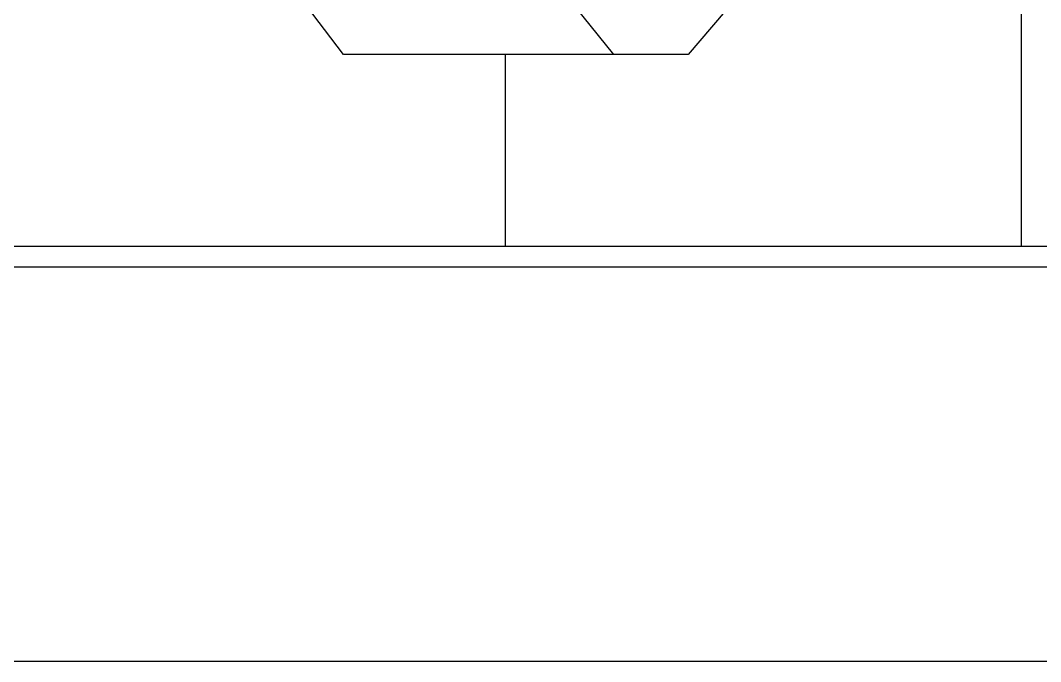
# Model space of a CAD drawing. Header units: millimetres. Extents: x -360063 to 84100, y -179792 to 59400.
# Drawn here: x 39446 to 40429, y 42700 to 43318 of the extents above; entities that cross this region are included whole.
import ezdxf

# ---------------------------------------------------------------- set-up
doc = ezdxf.new("R2010")
doc.units = ezdxf.units.MM
doc.header["$LTSCALE"] = 100
doc.layers.add('Visible', color=7, linetype='Continuous', lineweight=25)

msp = doc.modelspace()

# ---------------------------------------------------------------- linework, layer by layer
at = {"layer": 'Visible'}
for p, q in [((40410.71, 44600.17), (40410.71, 43100.17)), ((39757.09, 43285.17), (39529.11, 43585.17)), ((39775.2, 43585.17), (40017.64, 43285.17)), ((40346.48, 43585.17), (40089.58, 43285.17)), ((39913.42, 43285.17), (39757.09, 43285.17)), ((39913.42, 43100.17), (39913.42, 43285.17)), ((40089.58, 43285.17), (39913.42, 43285.17)), ((53694.75, 43100.17), (36037.48, 43100.17)), ((53694.75, 43080.17), (36003.28, 43080.17)), ((53694.75, 42700.17), (37789.04, 42700.17))]:
    msp.add_line(p, q, dxfattribs=at)

doc.saveas('drawing.dxf')
